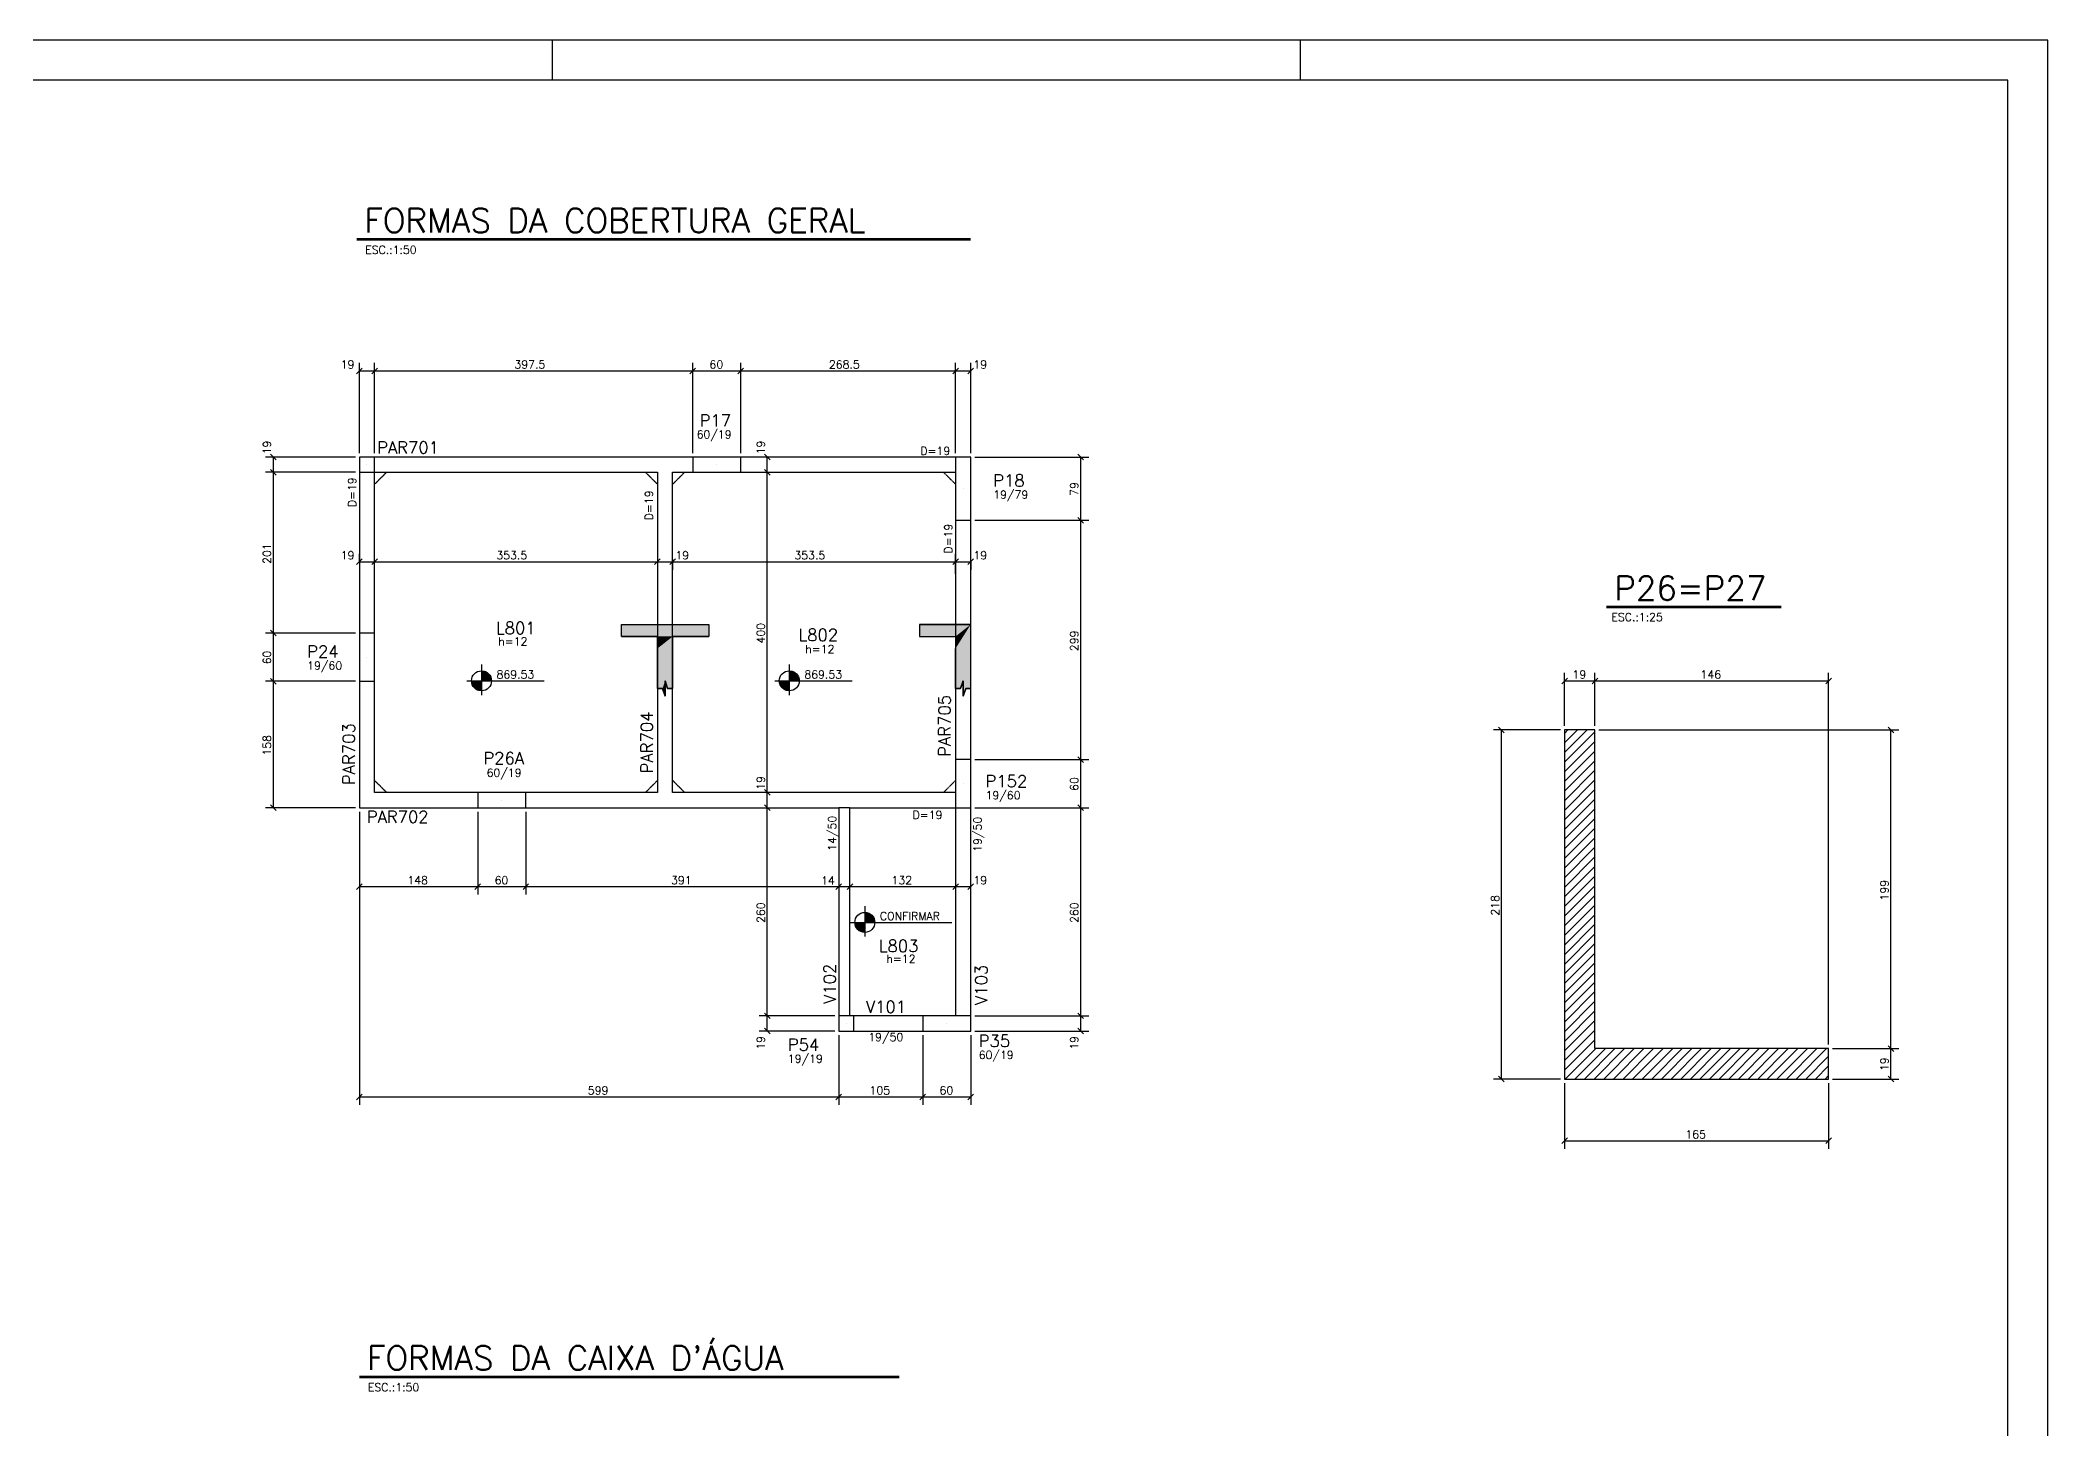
# Model space of a CAD drawing. Extents: x 474 to 5808, y 370 to 3870.
# Drawn here: x 3299 to 5808, y 2135 to 3870 of the extents above; entities that cross this region are included whole.
import ezdxf

# ---------------------------------------------------------------- set-up
doc = ezdxf.new("R2010")
doc.units = 0
doc.header["$MEASUREMENT"] = 0
doc.linetypes.add('ESTILO_TQS_0005', pattern=[0.4, 0.3, -0.1])
for name, color, linetype in [('1', 1, 'CONTINUOUS'), ('2', 2, 'CONTINUOUS'), ('3', 3, 'CONTINUOUS'), ('4', 4, 'CONTINUOUS'), ('6', 6, 'CONTINUOUS'), ('7', 7, 'CONTINUOUS'), ('8', 8, 'CONTINUOUS'), ('9', 9, 'CONTINUOUS')]:
    doc.layers.add(name, color=color, linetype=linetype)
doc.styles.get("Standard").update_dxf_attribs({"font": 'ROMANS.SHX'})

msp = doc.modelspace()

# ---------------------------------------------------------------- linework, layer by layer
at = {"layer": '1', "linetype": 'Continuous'}
for points in [[(474.213215, 369.839668), (5807.808732, 369.839668), (5807.808732, 3869.839668), (474.213215, 3869.839668), (474.213215, 369.839668)], [(4070.247761, 3060.011705), (4076.581106, 3060.011705), (4079.747761, 3050.511705), (4079.747761, 3069.511704), (4082.914434, 3060.011705), (4089.247761, 3060.011705)], [(4461.747841, 3060.011705), (4455.414496, 3060.011705), (4452.247841, 3050.511705), (4452.247841, 3069.511704), (4449.081169, 3060.011705), (4442.747841, 3060.011705)]]:
    msp.add_lwpolyline(points, dxfattribs=at)
at = {"layer": '2', "linetype": 'Continuous'}
for p, q in [((3694.212308, 3453.184374), (3701.283375, 3460.255441)), ((3713.212308, 3453.184374), (3720.283375, 3460.255441)), ((3713.212308, 3453.184374), (3720.283375, 3460.255441)), ((4110.712227, 3453.184374), (4117.783295, 3460.255441)), ((4110.712227, 3453.184374), (4117.783295, 3460.255441)), ((4170.712227, 3453.184374), (4177.783295, 3460.255441)), ((4170.712227, 3453.184374), (4177.783295, 3460.255441)), ((4439.212227, 3453.184374), (4446.283295, 3460.255441)), ((4439.212227, 3453.184374), (4446.283295, 3460.255441)), ((4458.212227, 3453.184374), (4465.283295, 3460.255441)), ((3593.78699, 3345.64652), (3586.715923, 3352.717588)), ((3707.247841, 3339.682054), (3707.247841, 3339.682054)), ((4144.247761, 3339.682054), (4144.247761, 3339.682054)), ((4210.887526, 3345.64652), (4203.816458, 3352.717588)), ((4602.674509, 3345.64652), (4595.603441, 3352.717588)), ((3593.78699, 3326.64652), (3586.715923, 3333.717588)), ((3593.78699, 3326.64652), (3586.715923, 3333.717588)), ((4210.887526, 3326.64652), (4203.816458, 3333.717588)), ((4210.887526, 3326.64652), (4203.816458, 3333.717588)), ((4452.247761, 3309.682054), (4452.247761, 3309.682054)), ((4602.674509, 3266.64652), (4595.603441, 3273.717588)), ((4602.674509, 3266.64652), (4595.603441, 3273.717588)), ((3694.212227, 3214.876238), (3701.283295, 3221.947306)), ((3713.212227, 3214.876238), (3720.283295, 3221.947306)), ((3713.212227, 3214.876238), (3720.283295, 3221.947306)), ((4066.712227, 3214.876238), (4073.783295, 3221.947306)), ((4066.712227, 3214.876238), (4073.783295, 3221.947306)), ((4085.712227, 3214.876238), (4092.783295, 3221.947306)), ((4085.712227, 3214.876238), (4092.783295, 3221.947306)), ((4439.212227, 3214.876238), (4446.283295, 3221.947306)), ((4439.212227, 3214.876238), (4446.283295, 3221.947306)), ((4458.212227, 3214.876238), (4465.283295, 3221.947306)), ((3593.78699, 3125.64652), (3586.715923, 3132.717588)), ((3593.78699, 3125.64652), (3586.715923, 3132.717588)), ((3707.247761, 3099.182054), (3707.247761, 3099.182054)), ((3593.78699, 3065.64652), (3586.715923, 3072.717588)), ((3593.78699, 3065.64652), (3586.715923, 3072.717588)), ((5200.266315, 3066.003038), (5207.337383, 3073.074106)), ((5238.266315, 3066.003038), (5245.337383, 3073.074106)), ((5238.266315, 3066.003038), (5245.337383, 3073.074106)), ((5530.266315, 3066.003038), (5537.337383, 3073.074106)), ((5128.570466, 3004.711696), (5121.499398, 3011.782763)), ((5615.189587, 3004.711696), (5608.118519, 3011.782763)), ((5203.801849, 3008.247229), (5203.801849, 3008.247229)), ((5203.801849, 3008.247229), (5203.801849, 3008.247229)), ((5241.801849, 3008.247229), (5241.801849, 3008.247229)), ((5241.801849, 3008.247229), (5241.801849, 3008.247229)), ((5241.801849, 3008.247229), (5241.801849, 3008.247229)), ((4602.674509, 2967.64652), (4595.603441, 2974.717588)), ((4602.674509, 2967.64652), (4595.603441, 2974.717588)), ((4452.247761, 2941.182054), (4452.247761, 2941.182054)), ((3593.78699, 2907.64652), (3586.715923, 2914.717588)), ((3875.747761, 2920.682054), (3875.747761, 2920.682054)), ((4210.887526, 2926.64652), (4203.816458, 2933.717588)), ((4210.887526, 2926.64652), (4203.816458, 2933.717588)), ((4210.887526, 2907.64652), (4203.816458, 2914.717588)), ((4210.887526, 2907.64652), (4203.816458, 2914.717588)), ((4602.674509, 2907.64652), (4595.603441, 2914.717588)), ((4602.674509, 2907.64652), (4595.603441, 2914.717588)), ((3694.212227, 2809.057093), (3701.283295, 2816.128161)), ((3842.212227, 2809.057093), (3849.283295, 2816.128161)), ((3842.212227, 2809.057093), (3849.283295, 2816.128161)), ((3902.212227, 2809.057093), (3909.283295, 2816.128161)), ((3902.212227, 2809.057093), (3909.283295, 2816.128161)), ((4293.212227, 2809.057093), (4300.283295, 2816.128161)), ((4293.212227, 2809.057093), (4300.283295, 2816.128161)), ((4307.212227, 2809.057093), (4314.283295, 2816.128161)), ((4307.212227, 2809.057093), (4314.283295, 2816.128161)), ((4439.212227, 2809.057093), (4446.283295, 2816.128161)), ((4439.212227, 2809.057093), (4446.283295, 2816.128161)), ((4458.212227, 2809.057093), (4465.283295, 2816.128161)), ((4210.887526, 2647.64652), (4203.816458, 2654.717588)), ((4210.887526, 2647.64652), (4203.816458, 2654.717588)), ((4210.887526, 2628.64652), (4203.816458, 2635.717588)), ((4306.247761, 2641.682054), (4306.247761, 2641.682054)), ((4431.747761, 2641.682054), (4431.747761, 2641.682054)), ((4602.674509, 2647.64652), (4595.603441, 2654.717588)), ((4602.674509, 2647.64652), (4595.603441, 2654.717588)), ((4602.674509, 2628.64652), (4595.603441, 2635.717588)), ((5533.801849, 2610.247229), (5533.801849, 2610.247229)), ((5533.801849, 2610.247229), (5533.801849, 2610.247229)), ((5533.801849, 2610.247229), (5533.801849, 2610.247229)), ((5615.189587, 2606.711696), (5608.118519, 2613.782763)), ((5615.189587, 2606.711696), (5608.118519, 2613.782763)), ((5128.570466, 2568.711696), (5121.499398, 2575.782763)), ((5203.801849, 2572.247229), (5203.801849, 2572.247229)), ((5203.801849, 2572.247229), (5203.801849, 2572.247229)), ((5533.801849, 2572.247229), (5533.801849, 2572.247229)), ((5533.801849, 2572.247229), (5533.801849, 2572.247229)), ((5615.189587, 2568.711696), (5608.118519, 2575.782763)), ((3694.212227, 2546.457515), (3701.283295, 2553.528583)), ((4293.212227, 2546.457515), (4300.283295, 2553.528583)), ((4293.212227, 2546.457515), (4300.283295, 2553.528583)), ((4398.212227, 2546.457515), (4405.283295, 2553.528583)), ((4398.212227, 2546.457515), (4405.283295, 2553.528583)), ((4458.212227, 2546.457515), (4465.283295, 2553.528583)), ((5200.266315, 2491.551404), (5207.337383, 2498.622472)), ((5530.266315, 2491.551404), (5537.337383, 2498.622472))]:
    msp.add_line(p, q, dxfattribs=at)
at = {"layer": '3', "linetype": 'Continuous'}
for p, q in [((3938.840516, 3869.839668), (3938.840516, 3819.840168)), ((3938.840516, 3869.839668), (3938.840516, 3819.840168)), ((4873.324624, 3869.839668), (4873.324624, 3819.840168)), ((4873.324624, 3869.839668), (4873.324624, 3819.840168)), ((3716.747761, 3129.182054), (3716.747761, 3330.182054)), ((3716.747841, 3330.182054), (4070.247761, 3330.182054)), ((4070.247761, 3330.182054), (4070.247761, 2930.182054)), ((4089.247761, 2930.182054), (4089.247761, 3330.182054)), ((4089.247761, 3330.182054), (4114.247761, 3330.182054)), ((4174.247761, 3330.182054), (4442.747761, 3330.182054)), ((4442.747761, 3270.182054), (4442.747761, 2971.182054)), ((3850.331138, 3089.959766), (3850.331138, 3051.812986)), ((4234.994778, 3089.959766), (4234.994778, 3051.812986)), ((3716.747761, 2930.182054), (3716.747761, 3069.182054)), ((3832.072442, 3069.60766), (3928.796587, 3069.60766)), ((3850.33109, 3068.814859), (3837.83109, 3068.814859)), ((3837.831138, 3069.60766), (3862.831138, 3069.60766)), ((3850.33109, 3068.02201), (3837.932084, 3068.02201)), ((3850.33109, 3067.229161), (3838.059447, 3067.229161)), ((3850.33109, 3066.436312), (3838.240073, 3066.436312)), ((3850.33109, 3065.64351), (3838.476346, 3065.64351)), ((3850.33109, 3064.850614), (3838.771651, 3064.850614)), ((3850.33109, 3064.057812), (3839.130709, 3064.057812)), ((3850.33109, 3063.264963), (3839.559863, 3063.264963)), ((3850.33109, 3062.472114), (3840.067885, 3062.472114)), ((3850.33109, 3061.679265), (3840.66727, 3061.679265)), ((3850.331138, 3082.10766), (3850.331138, 3057.10766)), ((3850.331138, 3081.500313), (3854.180262, 3081.500313)), ((3850.331138, 3080.707464), (3856.0796, 3080.707464)), ((3850.331138, 3079.914615), (3857.403396, 3079.914615)), ((3850.331138, 3079.121754), (3858.438657, 3079.121754)), ((3850.331138, 3078.328964), (3859.285996, 3078.328964)), ((3850.331138, 3077.536115), (3859.995005, 3077.536115)), ((3850.331138, 3076.743254), (3860.594342, 3076.743254)), ((3850.331138, 3075.950405), (3861.102364, 3075.950405)), ((3850.331138, 3075.157556), (3861.531518, 3075.157556)), ((3850.331138, 3074.364707), (3861.890576, 3074.364707)), ((3850.331138, 3073.571858), (3862.185881, 3073.571858)), ((3850.331138, 3072.779057), (3862.422154, 3072.779057)), ((3850.331138, 3071.986207), (3862.602733, 3071.986207)), ((3850.331138, 3071.193358), (3862.730143, 3071.193358)), ((3850.331138, 3070.400509), (3862.831138, 3070.400509)), ((4216.736083, 3069.60766), (4313.460228, 3069.60766)), ((4234.994731, 3068.814859), (4222.494731, 3068.814859)), ((4222.494778, 3069.60766), (4247.494778, 3069.60766)), ((4234.994731, 3068.02201), (4222.595725, 3068.02201)), ((4234.994731, 3067.229161), (4222.723088, 3067.229161)), ((4234.994731, 3066.436312), (4222.903714, 3066.436312)), ((4234.994731, 3065.64351), (4223.139987, 3065.64351)), ((4234.994731, 3064.850614), (4223.435292, 3064.850614)), ((4234.994731, 3064.057812), (4223.79435, 3064.057812)), ((4234.994731, 3063.264963), (4224.223504, 3063.264963)), ((4234.994731, 3062.472114), (4224.731526, 3062.472114)), ((4234.994731, 3061.679265), (4225.330911, 3061.679265)), ((4234.994778, 3082.10766), (4234.994778, 3057.10766)), ((4234.994778, 3081.500313), (4238.843903, 3081.500313)), ((4234.994778, 3080.707464), (4240.743241, 3080.707464)), ((4234.994778, 3079.914615), (4242.067036, 3079.914615)), ((4234.994778, 3079.121754), (4243.102298, 3079.121754)), ((4234.994778, 3078.328964), (4243.949637, 3078.328964)), ((4234.994778, 3077.536115), (4244.658646, 3077.536115)), ((4234.994778, 3076.743254), (4245.257983, 3076.743254)), ((4234.994778, 3075.950405), (4245.766005, 3075.950405)), ((4234.994778, 3075.157556), (4246.195159, 3075.157556)), ((4234.994778, 3074.364707), (4246.554217, 3074.364707)), ((4234.994778, 3073.571858), (4246.849522, 3073.571858)), ((4234.994778, 3072.779057), (4247.085795, 3072.779057)), ((4234.994778, 3071.986207), (4247.266373, 3071.986207)), ((4234.994778, 3071.193358), (4247.393784, 3071.193358)), ((4234.994778, 3070.400509), (4247.494778, 3070.400509)), ((3850.33109, 3060.886464), (3841.376231, 3060.886464)), ((3850.33109, 3060.093555), (3842.223571, 3060.093555)), ((3850.33109, 3059.300754), (3843.258832, 3059.300754)), ((3850.33109, 3058.507904), (3844.582627, 3058.507904)), ((3850.33109, 3057.715055), (3846.482013, 3057.715055)), ((4234.994731, 3060.886464), (4226.039872, 3060.886464)), ((4234.994731, 3060.093555), (4226.887212, 3060.093555)), ((4234.994731, 3059.300754), (4227.922473, 3059.300754)), ((4234.994731, 3058.507904), (4229.246268, 3058.507904)), ((4234.994731, 3057.715055), (4231.145654, 3057.715055)), ((5203.801849, 2979.951023), (5232.098056, 3008.247229)), ((5203.801849, 2991.971838), (5220.077241, 3008.247229)), ((5203.801849, 3003.992653), (5208.056426, 3008.247229)), ((5203.801849, 2967.930207), (5241.801849, 3005.930207)), ((5203.801849, 2955.909392), (5241.801849, 2993.909392)), ((5203.801849, 2943.888577), (5241.801849, 2981.888577)), ((5203.801849, 2931.867761), (5241.801849, 2969.867761)), ((5203.801849, 2919.846946), (5241.801849, 2957.846946)), ((5203.801849, 2907.826131), (5241.801849, 2945.826131)), ((3845.747761, 2930.182054), (3716.747761, 2930.182054)), ((4070.247761, 2930.182054), (3905.747761, 2930.182054)), ((4303.747761, 2930.182054), (4089.247761, 2930.182054)), ((4442.747761, 2930.182054), (4303.747761, 2930.182054)), ((5203.801849, 2895.805316), (5241.801849, 2933.805316)), ((5203.801849, 2883.7845), (5241.801849, 2921.7845)), ((5203.801849, 2871.763685), (5241.801849, 2909.763685)), ((5203.801849, 2859.74287), (5241.801849, 2897.74287)), ((5203.801849, 2847.722054), (5241.801849, 2885.722054)), ((5203.801849, 2835.701239), (5241.801849, 2873.701239)), ((5203.801849, 2823.680424), (5241.801849, 2861.680424)), ((5203.801849, 2811.659609), (5241.801849, 2849.659609)), ((5203.801849, 2799.638793), (5241.801849, 2837.638793)), ((5203.801849, 2787.617978), (5241.801849, 2825.617978)), ((5203.801849, 2775.597163), (5241.801849, 2813.597163)), ((4329.43896, 2788.243885), (4329.43896, 2750.097104)), ((5203.801849, 2763.576347), (5241.801849, 2801.576347)), ((5203.801849, 2751.555532), (5241.801849, 2789.555532)), ((4311.180264, 2767.891778), (4438.020831, 2767.891778)), ((4329.438912, 2767.098977), (4316.938912, 2767.098977)), ((4316.93896, 2767.891778), (4341.93896, 2767.891778)), ((4329.438912, 2766.306128), (4317.039906, 2766.306128)), ((4329.438912, 2765.513279), (4317.16727, 2765.513279)), ((4329.438912, 2764.72043), (4317.347896, 2764.72043)), ((4329.438912, 2763.927628), (4317.584168, 2763.927628)), ((4329.438912, 2763.134732), (4317.879474, 2763.134732)), ((4329.438912, 2762.34193), (4318.238532, 2762.34193)), ((4329.438912, 2761.549081), (4318.667686, 2761.549081)), ((4329.438912, 2760.756232), (4319.175708, 2760.756232)), ((4329.438912, 2759.963383), (4319.775092, 2759.963383)), ((4329.43896, 2780.391778), (4329.43896, 2755.391778)), ((4329.43896, 2779.784431), (4333.288085, 2779.784431)), ((4329.43896, 2778.991582), (4335.187423, 2778.991582)), ((4329.43896, 2778.198733), (4336.511218, 2778.198733)), ((4329.43896, 2777.405872), (4337.546479, 2777.405872)), ((4329.43896, 2776.613082), (4338.393819, 2776.613082)), ((4329.43896, 2775.820233), (4339.102828, 2775.820233)), ((4329.43896, 2775.027372), (4339.702165, 2775.027372)), ((4329.43896, 2774.234523), (4340.210187, 2774.234523)), ((4329.43896, 2773.441674), (4340.63934, 2773.441674)), ((4329.43896, 2772.648825), (4340.998399, 2772.648825)), ((4329.43896, 2771.855976), (4341.293704, 2771.855976)), ((4329.43896, 2771.063175), (4341.529977, 2771.063175)), ((4329.43896, 2770.270326), (4341.710555, 2770.270326)), ((4329.43896, 2769.477477), (4341.837966, 2769.477477)), ((4329.43896, 2768.684628), (4341.93896, 2768.684628)), ((5203.801849, 2739.534717), (5241.801849, 2777.534717)), ((5203.801849, 2727.513902), (5241.801849, 2765.513902)), ((4329.438912, 2759.170582), (4320.484054, 2759.170582)), ((4329.438912, 2758.377673), (4321.331393, 2758.377673)), ((4329.438912, 2757.584872), (4322.366654, 2757.584872)), ((4329.438912, 2756.792023), (4323.69045, 2756.792023)), ((4329.438912, 2755.999174), (4325.589835, 2755.999174)), ((5203.801849, 2715.493086), (5241.801849, 2753.493086)), ((5203.801849, 2703.472271), (5241.801849, 2741.472271)), ((5203.801849, 2691.451456), (5241.801849, 2729.451456)), ((5203.801849, 2679.430641), (5241.801849, 2717.430641)), ((5203.801849, 2667.409825), (5241.801849, 2705.409825)), ((5203.801849, 2655.38901), (5241.801849, 2693.38901)), ((5203.801849, 2643.368195), (5241.801849, 2681.368195)), ((5203.801849, 2631.347379), (5241.801849, 2669.347379)), ((5203.801849, 2619.326564), (5241.801849, 2657.326564)), ((5203.801849, 2607.305749), (5241.801849, 2645.305749)), ((5203.801849, 2595.284934), (5241.801849, 2633.284934)), ((5203.801849, 2583.264118), (5241.801849, 2621.264118)), ((5204.805776, 2572.247229), (5242.805776, 2610.247229)), ((5216.826591, 2572.247229), (5254.826591, 2610.247229)), ((5228.847406, 2572.247229), (5266.847406, 2610.247229)), ((5240.868222, 2572.247229), (5278.868222, 2610.247229)), ((5252.889037, 2572.247229), (5290.889037, 2610.247229)), ((5264.909852, 2572.247229), (5302.909852, 2610.247229)), ((5276.930667, 2572.247229), (5314.930667, 2610.247229)), ((5288.951483, 2572.247229), (5326.951483, 2610.247229)), ((5300.972298, 2572.247229), (5338.972298, 2610.247229)), ((5312.993113, 2572.247229), (5350.993113, 2610.247229)), ((5325.013929, 2572.247229), (5363.013929, 2610.247229)), ((5337.034744, 2572.247229), (5375.034744, 2610.247229)), ((5349.055559, 2572.247229), (5387.055559, 2610.247229)), ((5361.076374, 2572.247229), (5399.076374, 2610.247229)), ((5373.09719, 2572.247229), (5411.09719, 2610.247229)), ((5385.118005, 2572.247229), (5423.118005, 2610.247229)), ((5397.13882, 2572.247229), (5435.13882, 2610.247229)), ((5409.159636, 2572.247229), (5447.159636, 2610.247229)), ((5421.180451, 2572.247229), (5459.180451, 2610.247229)), ((5433.201266, 2572.247229), (5471.201266, 2610.247229)), ((5445.222081, 2572.247229), (5483.222081, 2610.247229)), ((5457.242897, 2572.247229), (5495.242897, 2610.247229)), ((5469.263712, 2572.247229), (5507.263712, 2610.247229)), ((5481.284527, 2572.247229), (5519.284527, 2610.247229)), ((5493.305342, 2572.247229), (5531.305342, 2610.247229)), ((5505.326158, 2572.247229), (5533.801849, 2600.722921)), ((5517.346973, 2572.247229), (5533.801849, 2588.702106)), ((5529.367788, 2572.247229), (5533.801849, 2576.68129))]:
    msp.add_line(p, q, dxfattribs=at)
for points in [[(4079.747761, 3349.182054), (3716.747841, 3349.182054)], [(4114.247761, 3349.182054), (4079.747761, 3349.182054)], [(4442.747761, 3349.182054), (4174.247761, 3349.182054)], [(3697.747761, 3330.182054), (3697.747761, 3129.182054)], [(4461.747761, 2971.182054), (4461.747761, 3270.182054)], [(3697.747761, 3069.182054), (3697.747761, 2911.182054)], [(3697.747761, 2911.182054), (3845.747761, 2911.182054)], [(3905.747761, 2911.182054), (4079.747761, 2911.182054)], [(4079.747761, 2911.182054), (4296.747761, 2911.182054)], [(4296.747761, 2911.182054), (4296.747761, 2651.182054)], [(4310.747761, 2911.182054), (4296.747761, 2911.182054)], [(4310.747761, 2911.182054), (4442.747761, 2911.182054)], [(4310.747761, 2651.182054), (4310.747761, 2911.182054)], [(4442.747761, 2911.182054), (4442.747761, 2651.182054)], [(4461.747761, 2651.182054), (4461.747761, 2911.182054)], [(4401.747761, 2651.182054), (4315.747761, 2651.182054)], [(4315.747761, 2632.182054), (4401.747761, 2632.182054)]]:
    msp.add_lwpolyline(points, dxfattribs=at)
for centre in [(3850.331138, 3069.60766), (4234.994778, 3069.60766), (4329.43896, 2767.891778)]:
    msp.add_circle(centre, 12.5, dxfattribs=at)
at = {"layer": '6', "linetype": 'Continuous'}
for p, q in [((3694.413592, 3622.052657), (4461.568922, 3622.052657)), ((3694.413592, 3620.254617), (4461.568922, 3620.254617)), ((5256.415841, 3162.827738), (5474.68108, 3162.827738)), ((4025.247761, 3140.011705), (4070.247761, 3140.011705)), ((4070.247761, 3140.011705), (4089.247761, 3140.011705)), ((4089.247761, 3140.011705), (4134.247761, 3140.011705)), ((4397.747841, 3140.011705), (4442.747841, 3140.011705)), ((4442.747841, 3140.011705), (4461.747841, 3140.011705)), ((4461.747841, 3060.011705), (4461.747841, 3140.011705)), ((5256.415841, 3161.029698), (5474.68108, 3161.029698)), ((4025.247761, 3125.011705), (4070.247761, 3125.011705)), ((4070.247761, 3125.011705), (4070.247761, 3110.011705)), ((4089.247761, 3125.011705), (4134.247761, 3125.011705)), ((4089.247761, 3110.011705), (4089.247761, 3125.011705)), ((4397.747841, 3125.011705), (4442.747761, 3125.011705)), ((4442.747761, 3125.011705), (4442.747841, 3110.011705)), ((4070.247761, 3060.011705), (4070.247761, 3110.011705)), ((4089.247761, 3060.011705), (4089.247761, 3110.011705)), ((4442.747841, 3060.011705), (4442.747841, 3110.011705)), ((3697.747841, 2201.297998), (4372.176086, 2201.297998)), ((3697.747841, 2199.499958), (4372.176086, 2199.499958))]:
    msp.add_line(p, q, dxfattribs=at)
msp.add_lwpolyline([(624.215682, 419.841243), (5757.813138, 419.841243), (5757.813138, 3819.840168), (624.215682, 3819.840168), (624.215682, 419.841243)], dxfattribs=at)
at = {"layer": '7', "linetype": 'Continuous'}
for points in [[(3697.747841, 3330.182054), (3716.747841, 3330.182054), (3716.747841, 3349.182054), (3697.747841, 3349.182054), (3697.747841, 3330.182054)], [(4114.247761, 3330.182054), (4174.247761, 3330.182054), (4174.247761, 3349.182054), (4114.247761, 3349.182054), (4114.247761, 3330.182054)], [(4442.747761, 3270.182054), (4461.747761, 3270.182054), (4461.747761, 3349.182054), (4442.747761, 3349.182054), (4442.747761, 3270.182054)], [(3697.747761, 3069.182054), (3716.747761, 3069.182054), (3716.747761, 3129.182054), (3697.747761, 3129.182054), (3697.747761, 3069.182054)], [(5203.801849, 2572.247229), (5533.801849, 2572.247229), (5533.801849, 2610.247229), (5241.801849, 2610.247229), (5241.801849, 3008.247229), (5203.801849, 3008.247229), (5203.801849, 2572.247229)], [(4442.747761, 2911.182054), (4461.747761, 2911.182054), (4461.747761, 2971.182054), (4442.747761, 2971.182054), (4442.747761, 2911.182054)], [(3845.747761, 2911.182054), (3905.747761, 2911.182054), (3905.747761, 2930.182054), (3845.747761, 2930.182054), (3845.747761, 2911.182054)], [(4296.747761, 2632.182054), (4315.747761, 2632.182054), (4315.747761, 2651.182054), (4296.747761, 2651.182054), (4296.747761, 2632.182054)], [(4401.747761, 2632.182054), (4461.747761, 2632.182054), (4461.747761, 2651.182054), (4401.747761, 2651.182054), (4401.747761, 2632.182054)]]:
    msp.add_lwpolyline(points, dxfattribs=at)
at = {"layer": '8', "linetype": 'Continuous'}
for points in [[(4025.247761, 3140.011705), (4134.247761, 3140.011705), (4134.247761, 3125.011705), (4089.247761, 3125.011705), (4089.247761, 3110.011705), (4089.247761, 3060.011705), (4082.914434, 3060.011705), (4079.747761, 3069.511704), (4079.747761, 3050.511705), (4076.581106, 3060.011705), (4070.247761, 3060.011705), (4070.247761, 3110.011705), (4070.247761, 3125.011705), (4025.247761, 3125.011705), (4025.247761, 3140.011705)], [(4461.747841, 3140.011705), (4397.747841, 3140.011705), (4397.747841, 3125.011705), (4442.747761, 3125.011705), (4442.747841, 3110.011705), (4442.747841, 3060.011705), (4449.081169, 3060.011705), (4452.247841, 3069.511704), (4452.247841, 3050.511705), (4455.414496, 3060.011705), (4461.747841, 3060.011705), (4461.747841, 3140.011705)]]:
    msp.add_lwpolyline(points, dxfattribs=at)
for points in [[(4070.247761, 3125.011705), (4025.247761, 3125.011705), (4134.247761, 3140.011705)], [(4025.247761, 3125.011705), (4025.247761, 3140.011705), (4134.247761, 3140.011705)], [(4089.247761, 3125.011705), (4070.247761, 3125.011705), (4134.247761, 3140.011705)], [(4134.247761, 3125.011705), (4089.247761, 3125.011705), (4134.247761, 3140.011705)], [(4397.747841, 3140.011705), (4397.747841, 3125.011705), (4461.747841, 3140.011705)], [(4397.747841, 3125.011705), (4442.747761, 3125.011705), (4461.747841, 3140.011705)], [(4442.747761, 3125.011705), (4442.747841, 3110.011705), (4461.747841, 3140.011705)], [(4442.747841, 3110.011705), (4442.747841, 3060.011705), (4461.747841, 3140.011705)], [(4442.747841, 3060.011705), (4449.081169, 3060.011705), (4461.747841, 3140.011705)], [(4449.081169, 3060.011705), (4452.247841, 3069.511704), (4461.747841, 3140.011705)], [(4452.247841, 3069.511704), (4452.247841, 3050.511705), (4461.747841, 3140.011705)], [(4452.247841, 3050.511705), (4455.414496, 3060.011705), (4461.747841, 3140.011705)], [(4455.414496, 3060.011705), (4461.747841, 3060.011705), (4461.747841, 3140.011705)], [(4461.747841, 3140.011705), (4461.747841, 3140.011705), (4461.747841, 3060.011705)], [(4070.247761, 3110.011705), (4089.247761, 3125.011705), (4076.581106, 3060.011705)], [(4089.247761, 3125.011705), (4070.247761, 3110.011705), (4070.247761, 3125.011705)], [(4089.247761, 3125.011705), (4079.747761, 3069.511704), (4076.581106, 3060.011705)], [(4082.914434, 3060.011705), (4079.747761, 3069.511704), (4089.247761, 3125.011705)], [(4089.247761, 3060.011705), (4082.914434, 3060.011705), (4089.247761, 3125.011705)], [(4089.247761, 3110.011705), (4089.247761, 3060.011705), (4089.247761, 3125.011705)], [(4070.247761, 3060.011705), (4070.247761, 3110.011705), (4076.581106, 3060.011705)], [(4079.747761, 3069.511704), (4079.747761, 3050.511705), (4076.581106, 3060.011705)]]:
    msp.add_solid(points, dxfattribs=at)
at = {"layer": '9', "linetype": 'Continuous'}
for p, q in [((3697.747841, 3354.182054), (3697.747841, 3466.719907)), ((3716.747841, 3354.182054), (3716.747841, 3466.719907)), ((4114.247761, 3354.182054), (4114.247761, 3466.719907)), ((4174.247761, 3354.182054), (4174.247761, 3466.719907)), ((4442.747761, 3354.182054), (4442.747761, 3466.719907)), ((4461.747761, 3354.182054), (4461.747761, 3466.719907)), ((3697.747841, 3456.719907), (3716.747841, 3456.719907)), ((3716.747841, 3456.719907), (4114.247761, 3456.719907)), ((4114.247761, 3456.719907), (4174.247761, 3456.719907)), ((4174.247761, 3456.719907), (4442.747761, 3456.719907)), ((4442.747761, 3456.719907), (4461.747761, 3456.719907)), ((3692.747841, 3349.182054), (3580.251457, 3349.182054)), ((3590.251457, 3330.182054), (3590.251457, 3349.182054)), ((4207.351992, 3330.182054), (4207.351992, 3349.182054)), ((4466.747761, 3349.182054), (4609.138975, 3349.182054)), ((4599.138975, 3270.182054), (4599.138975, 3349.182054)), ((3692.747761, 3330.182054), (3580.251457, 3330.182054)), ((3590.251457, 3129.182054), (3590.251457, 3330.182054)), ((4207.351992, 2930.182054), (4207.351992, 3330.182054)), ((4466.747761, 3270.182054), (4609.138975, 3270.182054)), ((4599.138975, 2971.182054), (4599.138975, 3270.182054)), ((3697.747761, 3217.262927), (3697.747761, 3228.411772)), ((3697.747761, 3218.411772), (3716.747761, 3218.411772)), ((3716.747761, 3219.722465), (3716.747761, 3228.411772)), ((3716.747761, 3218.411772), (4070.247761, 3218.411772)), ((4070.247761, 3228.168999), (4070.247761, 3208.411772)), ((4070.247761, 3218.411772), (4089.247761, 3218.411772)), ((4089.247761, 3221.40527), (4089.247761, 3208.411772)), ((4089.247761, 3218.411772), (4442.747761, 3218.411772)), ((4442.747761, 3203.120584), (4442.747761, 3228.411772)), ((4442.747761, 3218.411772), (4461.747761, 3218.411772)), ((4461.747761, 3220.398072), (4461.747761, 3208.411772)), ((3692.747841, 3129.182054), (3580.251457, 3129.182054)), ((3590.251457, 3069.182054), (3590.251457, 3129.182054)), ((3692.747761, 3069.182054), (3580.251457, 3069.182054)), ((3590.251457, 2911.182054), (3590.251457, 3069.182054)), ((5203.801849, 3013.247229), (5203.801849, 3079.538572)), ((5203.801849, 3069.538572), (5241.801849, 3069.538572)), ((5241.801849, 3013.247229), (5241.801849, 3079.538572)), ((5241.801849, 3013.247229), (5241.801849, 3079.538572)), ((5241.801849, 3069.538572), (5533.801849, 3069.538572)), ((5533.801849, 2615.247229), (5533.801849, 3079.538572)), ((5198.801849, 3008.247229), (5115.034932, 3008.247229)), ((5125.034932, 2572.247229), (5125.034932, 3008.247229)), ((5246.801849, 3008.247229), (5621.654053, 3008.247229)), ((5611.654053, 2610.247229), (5611.654053, 3008.247229)), ((4466.747761, 2971.182054), (4609.138975, 2971.182054)), ((4599.138975, 2911.182054), (4599.138975, 2971.182054)), ((3692.747841, 2911.182054), (3580.251457, 2911.182054)), ((4207.351992, 2911.182054), (4207.351992, 2930.182054)), ((4207.351992, 2651.182054), (4207.351992, 2911.182054)), ((4466.747761, 2911.182054), (4609.138975, 2911.182054)), ((4599.138975, 2651.182054), (4599.138975, 2911.182054)), ((3697.747761, 2906.182054), (3697.747761, 2802.592627)), ((3697.747761, 2901.182054), (3697.747761, 2539.993049)), ((3845.747761, 2906.182054), (3845.747761, 2802.592627)), ((3905.747761, 2906.182054), (3905.747761, 2802.592627)), ((3697.747761, 2812.592627), (3845.747761, 2812.592627)), ((3845.747761, 2812.592627), (3905.747761, 2812.592627)), ((3905.747761, 2812.592627), (4296.747761, 2812.592627)), ((4296.747761, 2812.592627), (4310.747761, 2812.592627)), ((4310.747761, 2812.592627), (4442.747761, 2812.592627)), ((4442.747761, 2812.592627), (4461.747761, 2812.592627)), ((4291.747761, 2651.182054), (4197.351992, 2651.182054)), ((4207.351992, 2632.182054), (4207.351992, 2651.182054)), ((4466.747761, 2651.182054), (4609.138975, 2651.182054)), ((4599.138975, 2632.182054), (4599.138975, 2651.182054)), ((4291.747761, 2632.182054), (4197.351992, 2632.182054)), ((4296.747761, 2627.182054), (4296.747761, 2539.993049)), ((4296.747761, 2622.182054), (4296.747761, 2539.993049)), ((4401.747761, 2627.182054), (4401.747761, 2539.993049)), ((4461.747761, 2627.182054), (4461.747761, 2539.993049)), ((4466.747761, 2632.182054), (4609.138975, 2632.182054)), ((5538.801849, 2610.247229), (5621.654053, 2610.247229)), ((5538.801849, 2610.247229), (5621.654053, 2610.247229)), ((5611.654053, 2572.247229), (5611.654053, 2610.247229)), ((5198.801849, 2572.247229), (5115.034932, 2572.247229)), ((5203.801849, 2567.247229), (5203.801849, 2485.086938)), ((5533.801849, 2567.247229), (5533.801849, 2485.086938)), ((5538.801849, 2572.247229), (5621.654053, 2572.247229)), ((3697.747761, 2549.993049), (4296.747761, 2549.993049)), ((4296.747761, 2549.993049), (4401.747761, 2549.993049)), ((4401.747761, 2549.993049), (4461.747761, 2549.993049)), ((5203.801849, 2495.086938), (5533.801849, 2495.086938))]:
    msp.add_line(p, q, dxfattribs=at)
at = {"layer": '9', "linetype": 'ESTILO_TQS_0005'}
for p, q in [((3731.747761, 3330.182054), (3716.747761, 3315.182054)), ((4055.247761, 3330.182054), (4070.247761, 3315.182054)), ((4104.247761, 3330.182054), (4089.247761, 3315.182054)), ((4427.747761, 3330.182054), (4442.747761, 3315.182054)), ((3716.747761, 2945.182054), (3731.747761, 2930.182054)), ((4070.247761, 2945.182054), (4055.247761, 2930.182054)), ((4104.247761, 2930.182054), (4089.247761, 2945.182054)), ((4442.747761, 2945.182054), (4427.747761, 2930.182054))]:
    msp.add_line(p, q, dxfattribs=at)

# ---------------------------------------------------------------- texts
at = {"layer": '2', "linetype": 'Continuous'}
for s, p in [('ESC.:1:50', (3705.033075, 3602.978677)), ('19', (3674.414511, 3459.719907)), ('397.5', (3891.497801, 3459.719907)), ('60', (4135.247761, 3459.719907)), ('268.5', (4284.497761, 3459.719907)), ('19', (4465.081091, 3459.719907)), ('19', (3674.414431, 3221.411772)), ('353.5', (3868.872717, 3221.411772)), ('19', (4092.581091, 3221.411772)), ('353.5', (4241.372717, 3221.411772)), ('19', (4465.081091, 3221.411772)), ('ESC.:1:25', (5262.354479, 3144.246479)), ('19', (5213.801849, 3072.538572)), ('146', (5373.801849, 3072.538572)), ('148', (3757.747761, 2815.592627)), ('60', (3866.747761, 2815.592627)), ('391', (4087.247761, 2815.592627)), ('14', (4274.657007, 2815.111846)), ('132', (4362.747761, 2815.592627)), ('19', (4465.081091, 2815.592627)), ('599', (3983.247761, 2552.993049)), ('105', (4335.247761, 2552.993049)), ('60', (4422.747761, 2552.993049)), ('165', (5354.801849, 2498.086938)), ('ESC.:1:50', (3708.367325, 2182.224018))]:
    msp.add_text(s, height=10, dxfattribs=at).set_placement(p)
for s, p in [('19', (3587.251457, 3352.515384)), ('19', (4204.351992, 3352.515384)), ('79', (4596.138975, 3300.682054)), ('201', (3587.251457, 3215.682054)), ('400', (4204.351992, 3116.182054)), ('299', (4596.138975, 3106.682054)), ('60', (3587.251457, 3090.182054)), ('158', (3587.251457, 2976.182054)), ('19', (4204.351992, 2933.515384)), ('60', (4596.138975, 2932.182054)), ('199', (5608.654053, 2795.247229)), ('260', (4204.351992, 2767.182054)), ('260', (4596.138975, 2767.182054)), ('218', (5122.034932, 2776.247229)), ('19', (4204.351992, 2608.848724)), ('19', (4596.138975, 2608.848724)), ('19', (5608.654053, 2582.247229))]:
    msp.add_text(s, height=10, rotation=90, dxfattribs=at).set_placement(p)
at = {"layer": '3', "linetype": 'Continuous'}
for s, p in [('60/19', (4119.193688, 3372.348298)), ('D=19', (4398.848526, 3351.789771)), ('19/79', (4489.888183, 3297.203411)), ('h=12', (3871.288086, 3113.937833)), ('h=12', (4254.944412, 3104.354786)), ('19/60', (3632.494972, 3083.718668)), ('869.53', (3869.131225, 3072.513215)), ('869.53', (4253.794866, 3072.513215)), ('60/19', (3856.755259, 2949.787894)), ('19/60', (4480.289651, 2921.71083)), ('D=19', (4389.068063, 2897.126195)), ('CONFIRMAR', (4348.239047, 2770.797333)), ('h=12', (4356.379861, 2717.462347)), ('19/50', (4333.747761, 2619.682054)), ('19/19', (4233.190529, 2592.631525)), ('60/19', (4471.717935, 2597.316906))]:
    msp.add_text(s, height=10, dxfattribs=at).set_placement(p)
for s, p in [('D=19', (3693.680973, 3286.562322)), ('D=19', (4064.668242, 3270.156799)), ('D=19', (4438.698577, 3228.570583)), ('14/50', (4293.553524, 2857.336417)), ('19/50', (4475.233032, 2856.071403))]:
    msp.add_text(s, height=10, rotation=90, dxfattribs=at).set_placement(p)
at = {"layer": '4', "linetype": 'Continuous'}
for s, p in [('P17', (4122.971598, 3387.190885)), ('PAR701', (3719.952007, 3353.615673)), ('P18', (4489.888183, 3312.203411)), ('L801', (3868.461965, 3128.111712)), ('P24', (3632.494972, 3098.718668)), ('L802', (4246.482876, 3119.402124)), ('P26A', (3852.766657, 2965.357694)), ('P152', (4480.289651, 2936.71083)), ('PAR702', (3707.016482, 2892.217206)), ('L803', (4346.866149, 2730.947389)), ('V101', (4330.747761, 2654.932054)), ('P54', (4233.190529, 2607.631525)), ('P35', (4471.717935, 2612.316906))]:
    msp.add_text(s, height=15, dxfattribs=at).set_placement(p)
for s, p in [('PAR705', (4436.53568, 2974.876642)), ('PAR703', (3691.947203, 2939.510679)), ('PAR704', (4064.389712, 2954.141261)), ('V102', (4292.997761, 2666.182054)), ('V103', (4482.415075, 2664.781495))]:
    msp.add_text(s, height=15, rotation=90, dxfattribs=at).set_placement(p)
at = {"layer": '6', "linetype": 'Continuous'}
for s, p in [('FORMAS DA COBERTURA GERAL', (3703.928139, 3629.576746)), ('P26=P27', (5265.930388, 3170.351828)), ("FORMAS DA CAIXA D'ÁGUA", (3707.262389, 2208.822087))]:
    msp.add_text(s, height=30, dxfattribs=at).set_placement(p)

doc.saveas('drawing.dxf')
